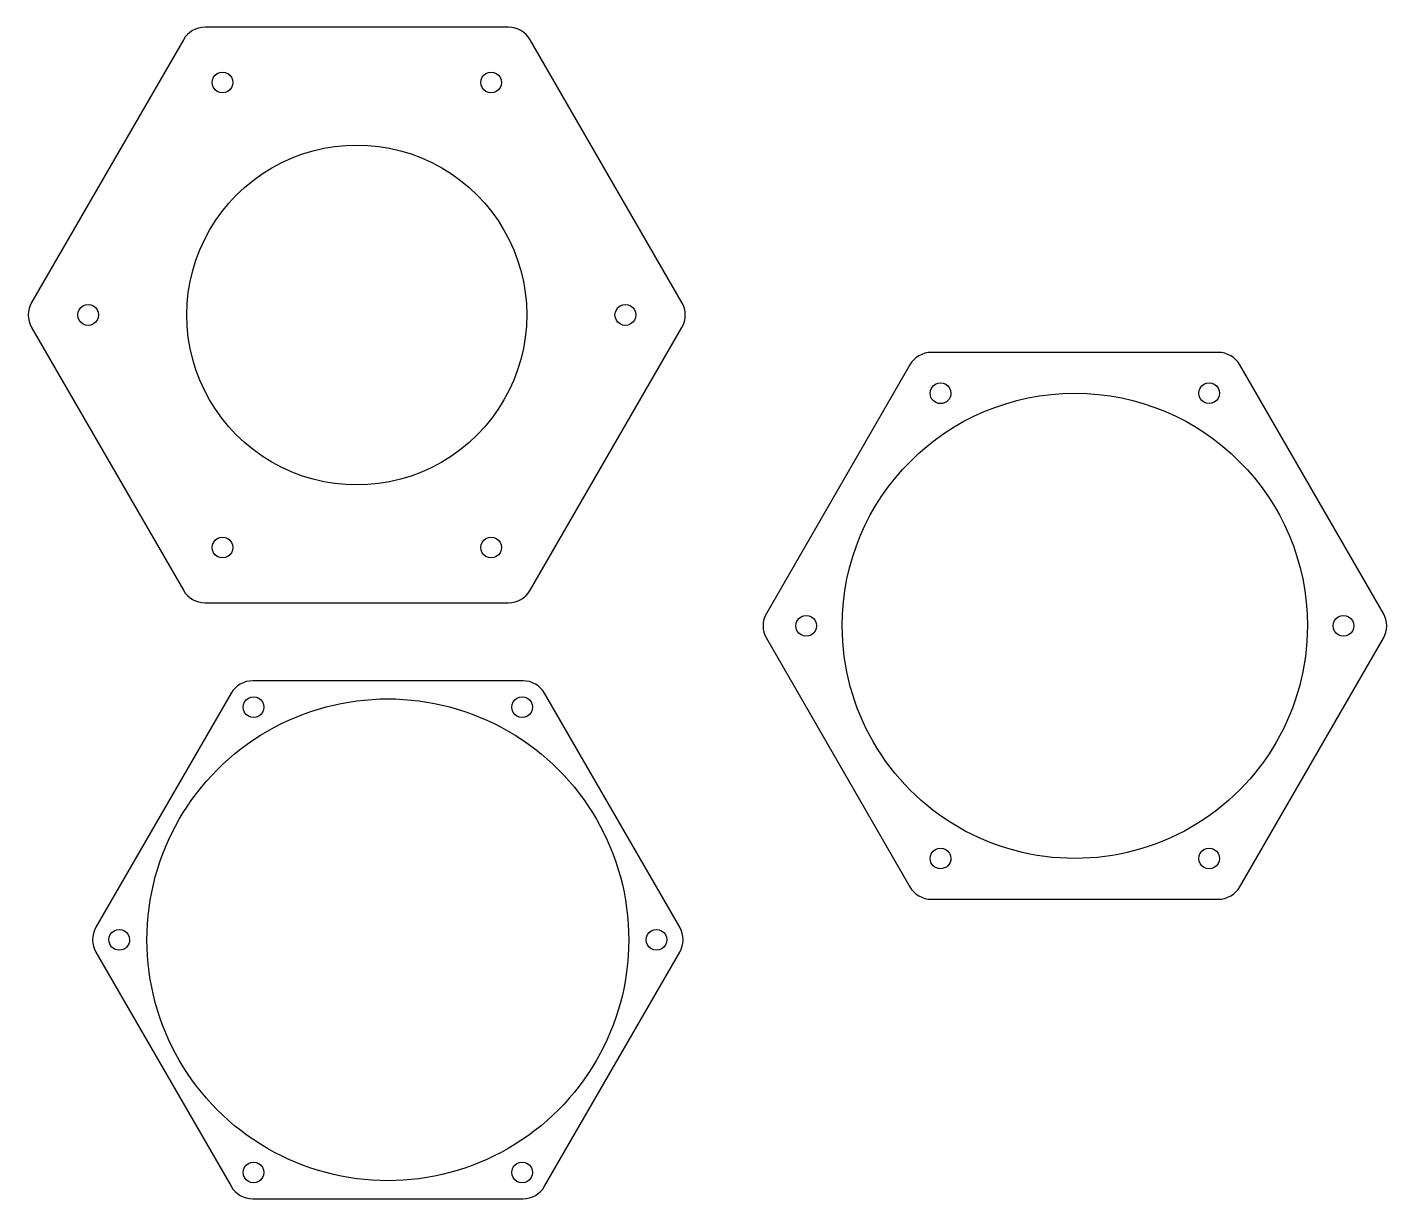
# Model space of a CAD drawing. Extents: x 5 to 486, y 5 to 284.
# Drawn here: x 321.8 to 485.6, y 84.8 to 225.8 of the extents above; entities that cross this region are included whole.
import ezdxf

# ---------------------------------------------------------------- set-up
doc = ezdxf.new("R2010")
doc.units = 0
doc.layers.add('Layer_1', color=7, linetype='CONTINUOUS')

msp = doc.modelspace()

# ---------------------------------------------------------------- linework, layer by layer
at = {"layer": 'Layer_1', "color": 7}
for p, q in [((379.723248, 225.84563), (343.187348, 225.84563)), ((340.589278, 224.34563), (322.321328, 192.704606)), ((400.589278, 192.704606), (382.321328, 224.34563)), ((344.040298, 219.20321), (344.040298, 219.20321)), ((376.370318, 219.20321), (376.370318, 219.20321)), ((327.875318, 191.204606), (327.875318, 191.204606)), ((340.997161, 191.204606), (340.997161, 191.204606)), ((392.535328, 191.204606), (392.535328, 191.204606)), ((322.321328, 189.704606), (340.589278, 158.063596)), ((428.024238, 185.195847), (410.756288, 155.286882)), ((465.158218, 186.695847), (430.622318, 186.695847)), ((485.024238, 155.286882), (467.756288, 185.195847)), ((430.475268, 181.785482), (430.475268, 181.785482)), ((462.805268, 181.785482), (462.805268, 181.785482)), ((344.040298, 163.206006), (344.040298, 163.206006)), ((376.370318, 163.206006), (376.370318, 163.206006)), ((343.187348, 156.563596), (379.723248, 156.563596)), ((343.187348, 156.563596), (343.187348, 156.563596)), ((414.310258, 153.786882), (414.310258, 153.786882)), ((419.890258, 153.786882), (419.890258, 153.786882)), ((478.970268, 153.786882), (478.970268, 153.786882)), ((410.756288, 152.286882), (428.024238, 122.377916)), ((467.756288, 122.377916), (485.024238, 152.286882)), ((381.465028, 147.171886), (348.929128, 147.171886)), ((346.331048, 145.671886), (330.063098, 117.494972)), ((400.331048, 117.494972), (384.063098, 145.671886)), ((347.782088, 143.993572), (347.782088, 143.993572)), ((380.112078, 143.993572), (380.112078, 143.993572)), ((430.475268, 125.78828), (430.475268, 125.78828)), ((462.805268, 125.78828), (462.805268, 125.78828)), ((430.622318, 120.877916), (465.158218, 120.877916)), ((331.617078, 115.994972), (331.617078, 115.994972)), ((336.197068, 115.994972), (336.197068, 115.994972)), ((396.277088, 115.994972), (396.277088, 115.994972)), ((384.063098, 86.318057), (400.331048, 114.494972)), ((347.782088, 87.99637), (347.782088, 87.99637)), ((380.112078, 87.99637), (380.112078, 87.99637)), ((348.929128, 84.818057), (381.465028, 84.818057))]:
    msp.add_line(p, q, dxfattribs=at)
for points in [[(343.187348, 225.84563), (342.115553, 225.845628), (341.125175, 225.273831), (340.589278, 224.34563)], [(382.321328, 224.34563), (381.785429, 225.273834), (380.795046, 225.845631), (379.723248, 225.84563)], [(344.040298, 219.20321), (344.040298, 219.649792), (344.278546, 220.062451), (344.665298, 220.285742)], [(344.665298, 220.285742), (345.052049, 220.509033), (345.528546, 220.509033), (345.915298, 220.285742)], [(345.915298, 220.285742), (346.302049, 220.062451), (346.540298, 219.649792), (346.540298, 219.20321)], [(376.370318, 219.20321), (376.370318, 219.649792), (376.608566, 220.062451), (376.995318, 220.285742)], [(376.995318, 220.285742), (377.382069, 220.509033), (377.858566, 220.509033), (378.245318, 220.285742)], [(378.245318, 220.285742), (378.632069, 220.062451), (378.870318, 219.649792), (378.870318, 219.20321)], [(344.665298, 218.120678), (344.278546, 218.343969), (344.040298, 218.756628), (344.040298, 219.20321)], [(345.915298, 218.120678), (345.528546, 217.897387), (345.052049, 217.897387), (344.665298, 218.120678)], [(346.540298, 219.20321), (346.540298, 218.756628), (346.302049, 218.343969), (345.915298, 218.120678)], [(376.995318, 218.120678), (376.608566, 218.343969), (376.370318, 218.756628), (376.370318, 219.20321)], [(378.245318, 218.120678), (377.858566, 217.897387), (377.382069, 217.897387), (376.995318, 218.120678)], [(378.870318, 219.20321), (378.870318, 218.756628), (378.632069, 218.343969), (378.245318, 218.120678)], [(351.226234, 208.921881), (357.556007, 212.576377), (365.354609, 212.576377), (371.684381, 208.921881)], [(340.997161, 191.204606), (340.997161, 198.513598), (344.896462, 205.267385), (351.226234, 208.921881)], [(371.684381, 208.921881), (378.014154, 205.267385), (381.913455, 198.513598), (381.913455, 191.204606)], [(322.321328, 192.704606), (321.785429, 191.776403), (321.785429, 190.632809), (322.321328, 189.704606)], [(327.875318, 191.204606), (327.875318, 191.651188), (328.113566, 192.063847), (328.500318, 192.287138)], [(328.500318, 192.287138), (328.887069, 192.510429), (329.363566, 192.510429), (329.750318, 192.287138)], [(329.750318, 192.287138), (330.137069, 192.063847), (330.375318, 191.651188), (330.375318, 191.204606)], [(392.535328, 191.204606), (392.535328, 191.651188), (392.773576, 192.063847), (393.160328, 192.287138)], [(393.160328, 192.287138), (393.547079, 192.510429), (394.023576, 192.510429), (394.410328, 192.287138)], [(394.410328, 192.287138), (394.797079, 192.063847), (395.035328, 191.651188), (395.035328, 191.204606)], [(400.589278, 189.704606), (401.125176, 190.632809), (401.125176, 191.776403), (400.589278, 192.704606)], [(328.500318, 190.122074), (328.113566, 190.345365), (327.875318, 190.758024), (327.875318, 191.204606)], [(329.750318, 190.122074), (329.363566, 189.898783), (328.887069, 189.898783), (328.500318, 190.122074)], [(330.375318, 191.204606), (330.375318, 190.758024), (330.137069, 190.345365), (329.750318, 190.122074)], [(351.226234, 173.487331), (344.896462, 177.141827), (340.997161, 183.895614), (340.997161, 191.204606)], [(381.913455, 191.204606), (381.913455, 183.895614), (378.014154, 177.141827), (371.684381, 173.487331)], [(393.160328, 190.122074), (392.773576, 190.345365), (392.535328, 190.758024), (392.535328, 191.204606)], [(394.410328, 190.122074), (394.023576, 189.898783), (393.547079, 189.898783), (393.160328, 190.122074)], [(395.035328, 191.204606), (395.035328, 190.758024), (394.797079, 190.345365), (394.410328, 190.122074)], [(382.321328, 158.063596), (382.321328, 158.063596), (400.589278, 189.704606), (400.589278, 189.704606)], [(430.622318, 186.695847), (429.55052, 186.695848), (428.560137, 186.124051), (428.024238, 185.195847)], [(467.756288, 185.195847), (467.220391, 186.124048), (466.230012, 186.695845), (465.158218, 186.695847)], [(430.475268, 181.785482), (430.475268, 182.232064), (430.713516, 182.644723), (431.100268, 182.868014)], [(431.100268, 182.868014), (431.487019, 183.091305), (431.963516, 183.091305), (432.350268, 182.868014)], [(432.350268, 182.868014), (432.737019, 182.644723), (432.975268, 182.232064), (432.975268, 181.785482)], [(462.805268, 181.785482), (462.805268, 182.232064), (463.043516, 182.644723), (463.430268, 182.868014)], [(463.430268, 182.868014), (463.817019, 183.091305), (464.293516, 183.091305), (464.680268, 182.868014)], [(464.680268, 182.868014), (465.067019, 182.644723), (465.305268, 182.232064), (465.305268, 181.785482)], [(419.890258, 153.786882), (419.890258, 169.250854), (432.426285, 181.786881), (447.890258, 181.786881)], [(431.725268, 180.535482), (431.034912, 180.535482), (430.475268, 181.095126), (430.475268, 181.785482)], [(432.975268, 181.785482), (432.975268, 181.095126), (432.415624, 180.535482), (431.725268, 180.535482)], [(447.890258, 181.786881), (463.35423, 181.786881), (475.890257, 169.250854), (475.890258, 153.786882)], [(463.430268, 180.70295), (463.043516, 180.926241), (462.805268, 181.3389), (462.805268, 181.785482)], [(464.680268, 180.70295), (464.293516, 180.479659), (463.817019, 180.479659), (463.430268, 180.70295)], [(465.305268, 181.785482), (465.305268, 181.3389), (465.067019, 180.926241), (464.680268, 180.70295)], [(371.684381, 173.487331), (365.354609, 169.832835), (357.556007, 169.832835), (351.226234, 173.487331)], [(344.040298, 163.206006), (344.040298, 163.652588), (344.278546, 164.065247), (344.665298, 164.288538)], [(344.665298, 164.288538), (345.052049, 164.511829), (345.528546, 164.511829), (345.915298, 164.288538)], [(345.915298, 164.288538), (346.302049, 164.065247), (346.540298, 163.652588), (346.540298, 163.206006)], [(376.370318, 163.206006), (376.370318, 163.652588), (376.608566, 164.065247), (376.995318, 164.288538)], [(376.995318, 164.288538), (377.382069, 164.511829), (377.858566, 164.511829), (378.245318, 164.288538)], [(378.245318, 164.288538), (378.632069, 164.065247), (378.870318, 163.652588), (378.870318, 163.206006)], [(344.665298, 162.123474), (344.278546, 162.346765), (344.040298, 162.759424), (344.040298, 163.206006)], [(346.540298, 163.206006), (346.540298, 162.759424), (346.302049, 162.346765), (345.915298, 162.123474)], [(376.995318, 162.123474), (376.608566, 162.346765), (376.370318, 162.759424), (376.370318, 163.206006)], [(378.870318, 163.206006), (378.870318, 162.759424), (378.632069, 162.346765), (378.245318, 162.123474)], [(345.915298, 162.123474), (345.528546, 161.900183), (345.052049, 161.900183), (344.665298, 162.123474)], [(378.245318, 162.123474), (377.858566, 161.900183), (377.382069, 161.900183), (376.995318, 162.123474)], [(340.589278, 158.063596), (341.125175, 157.135394), (342.115553, 156.563598), (343.187348, 156.563596)], [(379.723248, 156.563596), (380.795046, 156.563594), (381.785429, 157.135391), (382.321328, 158.063596)], [(410.756288, 155.286882), (410.220389, 154.358678), (410.220389, 153.215085), (410.756288, 152.286882)], [(414.310258, 153.786882), (414.310258, 154.233464), (414.548506, 154.646122), (414.935258, 154.869413)], [(414.935258, 154.869413), (415.322009, 155.092704), (415.798506, 155.092704), (416.185258, 154.869413)], [(416.185258, 154.869413), (416.572009, 154.646122), (416.810258, 154.233464), (416.810258, 153.786882)], [(478.970268, 153.786882), (478.970268, 154.233464), (479.208516, 154.646122), (479.595268, 154.869413)], [(479.595268, 154.869413), (479.982019, 155.092704), (480.458516, 155.092704), (480.845268, 154.869413)], [(480.845268, 154.869413), (481.232019, 154.646122), (481.470268, 154.233464), (481.470268, 153.786882)], [(485.024238, 152.286882), (485.560136, 153.215085), (485.560136, 154.358678), (485.024238, 155.286882)], [(414.935258, 152.70435), (414.548506, 152.927641), (414.310258, 153.3403), (414.310258, 153.786882)], [(416.185258, 152.70435), (415.798506, 152.481059), (415.322009, 152.481059), (414.935258, 152.70435)], [(416.810258, 153.786882), (416.810258, 153.3403), (416.572009, 152.927641), (416.185258, 152.70435)], [(433.890258, 129.53817), (425.227028, 134.539889), (419.890258, 143.783445), (419.890258, 153.786882)], [(475.890258, 153.786882), (475.890258, 143.783445), (470.553488, 134.539889), (461.890258, 129.53817)], [(479.595268, 152.70435), (479.208516, 152.927641), (478.970268, 153.3403), (478.970268, 153.786882)], [(480.845268, 152.70435), (480.458516, 152.481059), (479.982019, 152.481059), (479.595268, 152.70435)], [(481.470268, 153.786882), (481.470268, 153.3403), (481.232019, 152.927641), (480.845268, 152.70435)], [(348.929128, 147.171886), (347.85733, 147.171887), (346.866947, 146.60009), (346.331048, 145.671886)], [(350.697068, 141.109708), (359.669699, 146.290059), (370.724437, 146.290059), (379.697068, 141.109708)], [(384.063098, 145.671886), (383.527201, 146.600087), (382.536822, 147.171884), (381.465028, 147.171886)], [(347.782088, 143.993572), (347.782088, 144.440154), (348.020336, 144.852813), (348.407088, 145.076104)], [(348.407088, 145.076104), (348.793839, 145.299395), (349.270336, 145.299395), (349.657088, 145.076104)], [(349.657088, 145.076104), (350.043839, 144.852813), (350.282088, 144.440154), (350.282088, 143.993572)], [(380.112078, 143.993572), (380.112078, 144.440154), (380.350326, 144.852813), (380.737078, 145.076104)], [(380.737078, 145.076104), (381.123829, 145.299395), (381.600326, 145.299395), (381.987078, 145.076104)], [(381.987078, 145.076104), (382.373829, 144.852813), (382.612078, 144.440154), (382.612078, 143.993572)], [(348.407088, 142.91104), (348.020336, 143.134331), (347.782088, 143.54699), (347.782088, 143.993572)], [(349.657088, 142.91104), (349.270336, 142.687749), (348.793839, 142.687749), (348.407088, 142.91104)], [(350.282088, 143.993572), (350.282088, 143.54699), (350.043839, 143.134331), (349.657088, 142.91104)], [(380.737078, 142.91104), (380.350326, 143.134331), (380.112078, 143.54699), (380.112078, 143.993572)], [(381.987078, 142.91104), (381.600326, 142.687749), (381.123829, 142.687749), (380.737078, 142.91104)], [(382.612078, 143.993572), (382.612078, 143.54699), (382.373829, 143.134331), (381.987078, 142.91104)], [(336.197068, 115.994972), (336.197068, 126.355674), (341.724437, 135.929357), (350.697068, 141.109708)], [(379.697068, 141.109708), (388.669699, 135.929357), (394.197068, 126.355674), (394.197068, 115.994972)], [(461.890258, 129.53817), (453.227028, 124.536452), (442.553488, 124.536452), (433.890258, 129.53817)], [(430.475268, 125.78828), (430.475268, 126.234862), (430.713516, 126.647521), (431.100268, 126.870812)], [(431.100268, 126.870812), (431.487019, 127.094103), (431.963516, 127.094103), (432.350268, 126.870812)], [(432.350268, 126.870812), (432.737019, 126.647521), (432.975268, 126.234862), (432.975268, 125.78828)], [(462.805268, 125.78828), (462.805268, 126.234862), (463.043516, 126.647521), (463.430268, 126.870812)], [(463.430268, 126.870812), (463.817019, 127.094103), (464.293516, 127.094103), (464.680268, 126.870812)], [(464.680268, 126.870812), (465.067019, 126.647521), (465.305268, 126.234862), (465.305268, 125.78828)], [(431.725268, 124.53828), (431.034912, 124.53828), (430.475268, 125.097924), (430.475268, 125.78828)], [(432.975268, 125.78828), (432.975268, 125.097924), (432.415624, 124.53828), (431.725268, 124.53828)], [(463.430268, 124.705748), (463.043516, 124.929039), (462.805268, 125.341698), (462.805268, 125.78828)], [(464.680268, 124.705748), (464.293516, 124.482457), (463.817019, 124.482457), (463.430268, 124.705748)], [(465.305268, 125.78828), (465.305268, 125.341698), (465.067019, 124.929039), (464.680268, 124.705748)], [(428.024238, 122.377916), (428.560137, 121.449711), (429.55052, 120.877914), (430.622318, 120.877916)], [(465.158218, 120.877916), (466.230012, 120.877918), (467.220391, 121.449714), (467.756288, 122.377916)], [(330.063098, 117.494972), (329.527199, 116.566768), (329.527199, 115.423175), (330.063098, 114.494972)], [(331.617078, 115.994972), (331.617078, 116.441554), (331.855326, 116.854212), (332.242078, 117.077503)], [(332.242078, 117.077503), (332.628829, 117.300794), (333.105326, 117.300794), (333.492078, 117.077503)], [(333.492078, 117.077503), (333.878829, 116.854212), (334.117078, 116.441554), (334.117078, 115.994972)], [(396.277088, 115.994972), (396.277088, 116.441554), (396.515336, 116.854212), (396.902088, 117.077503)], [(396.902088, 117.077503), (397.288839, 117.300794), (397.765336, 117.300794), (398.152088, 117.077503)], [(398.152088, 117.077503), (398.538839, 116.854212), (398.777088, 116.441554), (398.777088, 115.994972)], [(400.331048, 114.494972), (400.866946, 115.423175), (400.866946, 116.566768), (400.331048, 117.494972)], [(332.867078, 114.744972), (332.176722, 114.744972), (331.617078, 115.304616), (331.617078, 115.994972)], [(334.117078, 115.994972), (334.117078, 115.304616), (333.557434, 114.744972), (332.867078, 114.744972)], [(350.697068, 90.880235), (341.724437, 96.060586), (336.197068, 105.63427), (336.197068, 115.994972)], [(394.197068, 115.994972), (394.197068, 105.63427), (388.669699, 96.060586), (379.697068, 90.880235)], [(396.902088, 114.91244), (396.515336, 115.135731), (396.277088, 115.54839), (396.277088, 115.994972)], [(398.152088, 114.91244), (397.765336, 114.689149), (397.288839, 114.689149), (396.902088, 114.91244)], [(398.777088, 115.994972), (398.777088, 115.54839), (398.538839, 115.135731), (398.152088, 114.91244)], [(330.063098, 114.494972), (330.063098, 114.494972), (346.331048, 86.318057), (346.331048, 86.318057)], [(379.697068, 90.880235), (370.724437, 85.699884), (359.669699, 85.699884), (350.697068, 90.880235)], [(347.782088, 87.99637), (347.782088, 88.442952), (348.020336, 88.855611), (348.407088, 89.078902)], [(348.407088, 89.078902), (348.793839, 89.302193), (349.270336, 89.302193), (349.657088, 89.078902)], [(349.657088, 89.078902), (350.043839, 88.855611), (350.282088, 88.442952), (350.282088, 87.99637)], [(380.112078, 87.99637), (380.112078, 88.442952), (380.350326, 88.855611), (380.737078, 89.078902)], [(380.737078, 89.078902), (381.123829, 89.302193), (381.600326, 89.302193), (381.987078, 89.078902)], [(381.987078, 89.078902), (382.373829, 88.855611), (382.612078, 88.442952), (382.612078, 87.99637)], [(348.407088, 86.913838), (348.020336, 87.137129), (347.782088, 87.549788), (347.782088, 87.99637)], [(349.657088, 86.913838), (349.270336, 86.690547), (348.793839, 86.690547), (348.407088, 86.913838)], [(350.282088, 87.99637), (350.282088, 87.549788), (350.043839, 87.137129), (349.657088, 86.913838)], [(380.737078, 86.913838), (380.350326, 87.137129), (380.112078, 87.549788), (380.112078, 87.99637)], [(381.987078, 86.913838), (381.600326, 86.690547), (381.123829, 86.690547), (380.737078, 86.913838)], [(382.612078, 87.99637), (382.612078, 87.549788), (382.373829, 87.137129), (381.987078, 86.913838)], [(346.331048, 86.318057), (346.866947, 85.389852), (347.85733, 84.818055), (348.929128, 84.818057)], [(381.465028, 84.818057), (382.536822, 84.818059), (383.527201, 85.389855), (384.063098, 86.318057)]]:
    msp.add_open_spline(points, degree=3, dxfattribs=at)

doc.saveas('drawing.dxf')
